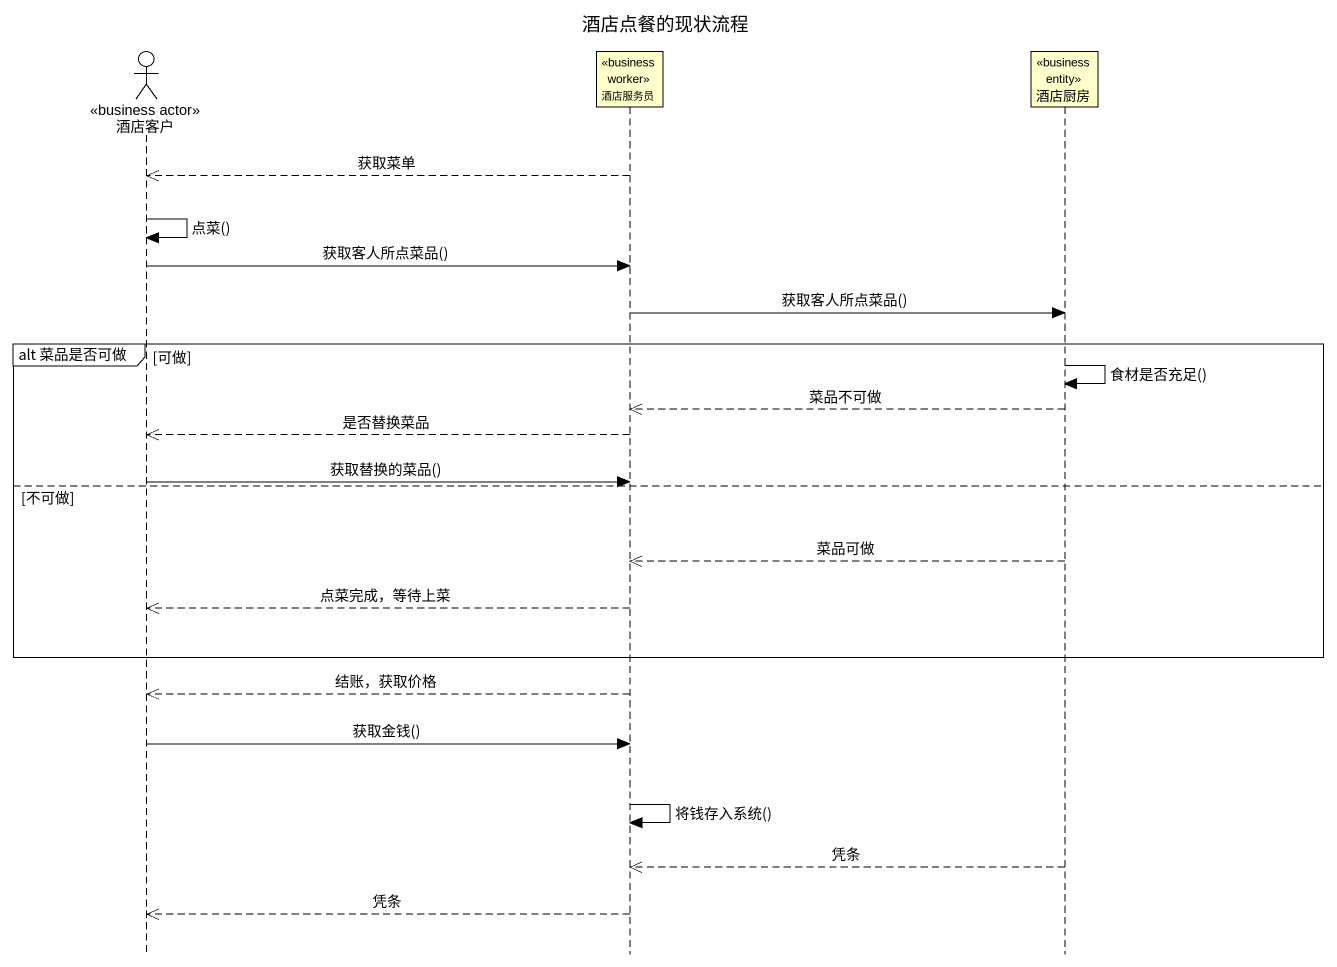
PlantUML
@startuml
title 酒店点餐的现状流程
hide footbox
actor 酒店客户 <<business actor>>
participant 酒店服务员 <<business worker>>
participant 酒店厨房 <<business entity>>

酒店服务员 -->> 酒店客户 : 获取菜单
酒店客户 -> 酒店客户 : 点菜()
酒店客户 -> 酒店服务员 : 获取客人所点菜品()
酒店服务员 -> 酒店厨房 : 获取客人所点菜品()
group alt 菜品是否可做 [可做]
  酒店厨房 -> 酒店厨房 : 食材是否充足()
  酒店厨房 -->> 酒店服务员 : 菜品不可做
  酒店服务员 -->> 酒店客户 : 是否替换菜品
  酒店客户 -> 酒店服务员 : 获取替换的菜品()
else 不可做
  酒店厨房 -->> 酒店服务员 : 菜品可做
  酒店服务员 -->> 酒店客户 : 点菜完成，等待上菜
end
酒店服务员 -->> 酒店客户 : 结账，获取价格
酒店客户 -> 酒店服务员 : 获取金钱()
酒店服务员 -> 酒店服务员 : 将钱存入系统()
酒店厨房 -->> 酒店服务员 : 凭条
酒店服务员 -->> 酒店客户 : 凭条
@enduml
